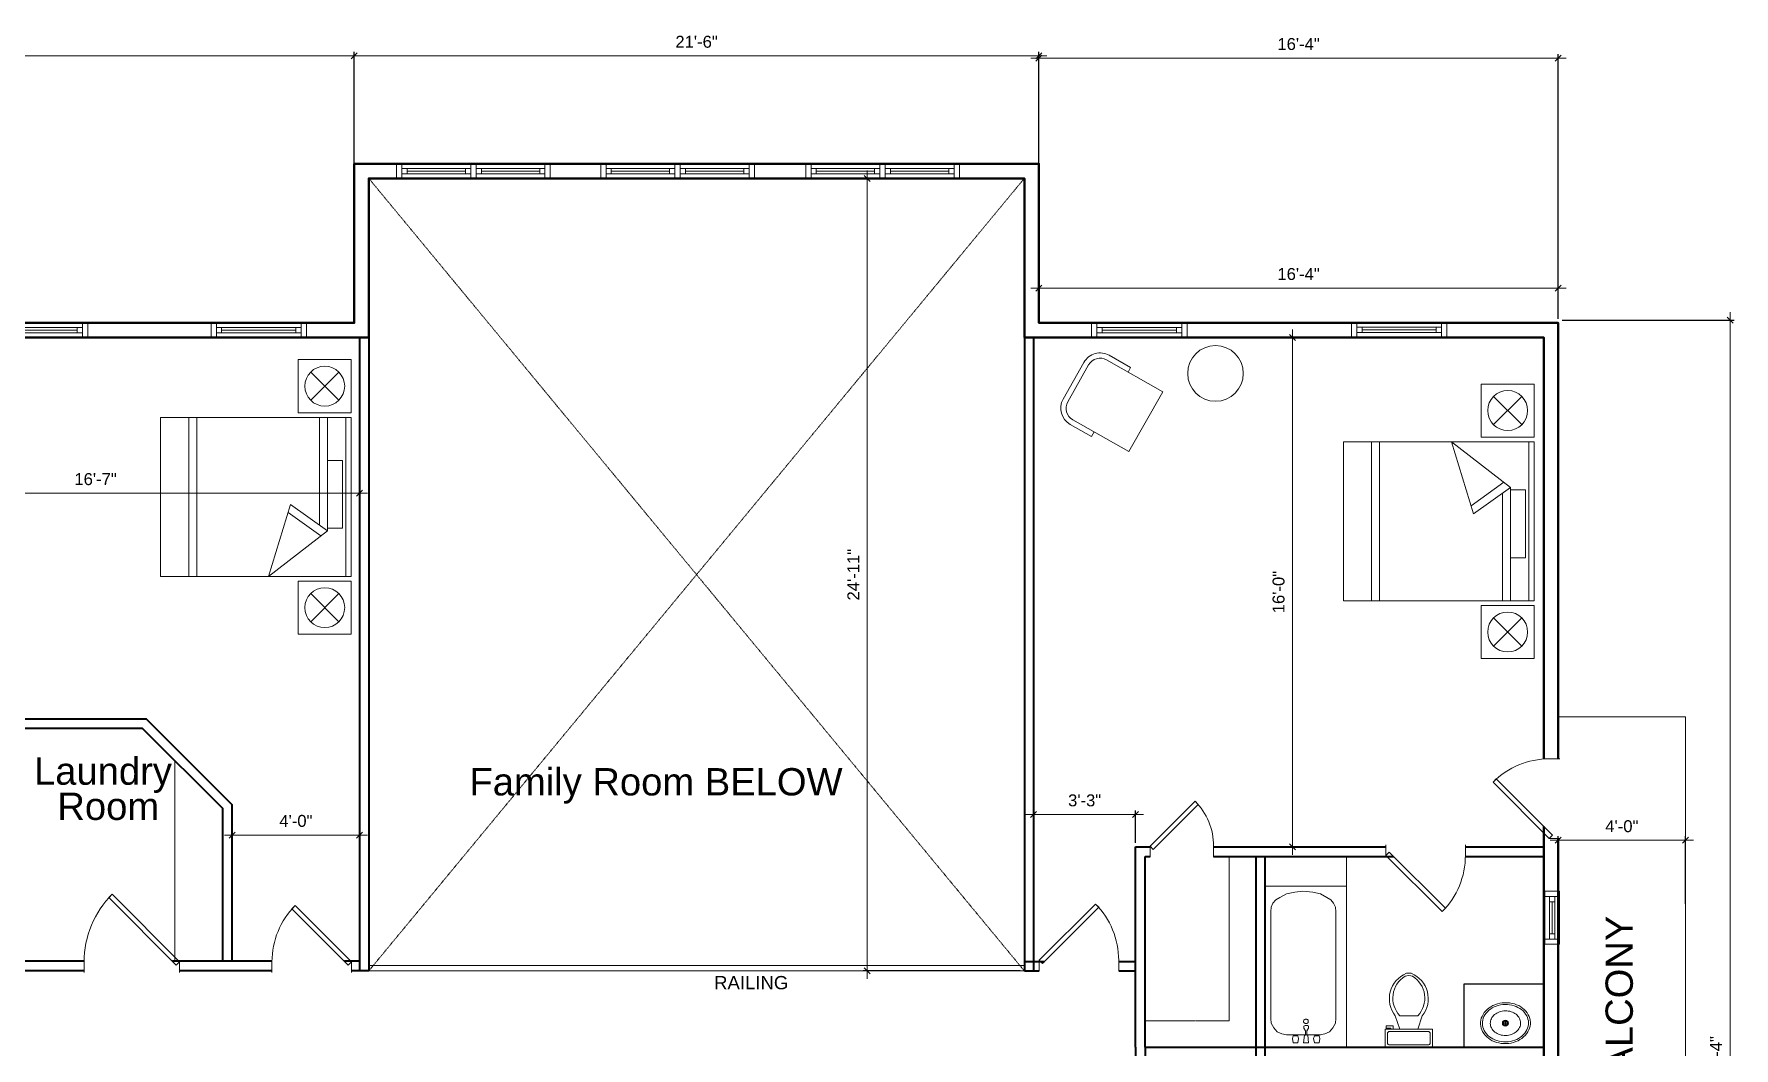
# Model space of a CAD drawing. Header units: inches. Extents: x 8 to 1527, y 13 to 937.
# Drawn here: x 885 to 1527, y 555 to 937 of the extents above; entities that cross this region are included whole.
import ezdxf

# ---------------------------------------------------------------- set-up
doc = ezdxf.new("R2010")
doc.units = ezdxf.units.IN
doc.header["$MEASUREMENT"] = 0
doc.linetypes.add('HIDDEN', pattern=[0.375, 0.25, -0.125])
doc.linetypes.add('Hidden (½x)', pattern=[0.1875, 0.125, -0.0625])
doc.layers.get('DefPoints').update_dxf_attribs({"color": 17})
doc.layers.add('1-N-FRAMING-TXT', color=4, linetype='Continuous')
doc.layers.add('PDF3_Text', color=7, linetype='Continuous')
for name, color, linetype, lineweight in [('A-DIM-480', 52, 'Continuous', 18), ('A-LIGHT+', 133, 'Continuous', 9), ('A-stairs', 30, 'Continuous', 13), ('A-WALL', 7, 'Continuous', 40), ('A-Wall-New', 1, 'Continuous', 50), ('A-windoor', 2, 'Continuous', 13), ('AFURNITURE', 134, 'Continuous', 18), ('Details', 2, 'Continuous', 15), ('DIM', 8, 'Continuous', 5), ('door', 43, 'Continuous', 13), ('Furniture', 132, 'Continuous', 5), ('hatch', 8, 'Continuous', 13)]:
    doc.layers.add(name, color=color, linetype=linetype, lineweight=lineweight)
doc.styles.add('PDF Arial', font='arial.ttf')
doc.styles.get("Standard").update_dxf_attribs({"font": 'arial.ttf'})
doc.dimstyles.new('Forum 24', dxfattribs={"dimscale": 24, "dimtxt": 0.1875, "dimasz": 0.09375, "dimexe": 0.0625, "dimexo": 0.0625, "dimgap": 0.125, "dimtad": 1, "dimdec": 4, "dimrnd": 1, "dimzin": 7, "dimdsep": 46, "dimlunit": 4, "dimtxsty": 'Standard', "dimblk": 'OBLIQUE', "dimblk1": 'DIMTICK', "dimblk2": 'OBLIQUE', "dimcen": -0.0625, "dimdle": 0.125, "dimclrd": 256, "dimclre": 256, "dimclrt": 256, "dimadec": 0, "dimazin": 0, "dimtfac": 1, "dimtdec": 4, "dimtmove": 1, "dimatfit": 3, "dimfxl": 0.0625, "dimtvp": 1.2, "dimfrac": 2, "dimtolj": 1, "dimtzin": 7, "dimlwd": 13, "dimarcsym": 0})

# ---------------------------------------------------------------- blocks, each defined once
blk = doc.blocks.new('_Oblique')
at = {"color": 0, "linetype": 'ByBlock', "lineweight": -2}
blk.add_line((-0.5, -0.5), (0.5, 0.5), dxfattribs=at)
blk = doc.blocks.new('*D80')
at = {"layer": 'DefPoints', "color": 0, "transparency": 16777216}
for p in [(1258.89, 882.71), (1199.63, 583.78), (1258.89, 583.78)]:
    blk.add_point(p, dxfattribs=at)
at = {"layer": 'DIM', "lineweight": 13, "transparency": 16777216}
blk.add_line((1199.63, 885.71), (1199.63, 580.78), dxfattribs=at)
at = {"layer": 'DIM', "lineweight": -2, "transparency": 16777216}
for p, q in [((1257.39, 882.71), (1198.13, 882.71)), ((1257.39, 583.78), (1198.13, 583.78))]:
    blk.add_line(p, q, dxfattribs=at)
at = {"layer": 'DIM', "lineweight": 13, "transparency": 16777216, "xscale": 2.25, "yscale": 2.25, "zscale": 2.25}
for p, rotation in [((1199.63, 882.71), 90), ((1199.63, 583.78), 270)]:
    blk.add_blockref('_Oblique', p, dxfattribs=dict(at, rotation=rotation))
at = {"layer": 'DIM', "transparency": 16777216, "insert": (1194.38, 733.24), "char_height": 4.5, "attachment_point": 5, "rotation": 90}
blk.add_mtext('\\A1;24\'-11"', dxfattribs=at)
blk = doc.blocks.new('DIMTICK')
for p, q in [((-1, 0), (1, 0)), ((0, 1), (0, -1))]:
    blk.add_line(p, q)
at = {"const_width": 0.141}
blk.add_lwpolyline([(0.71, 0.71), (-0.71, -0.71)], dxfattribs=at)
blk = doc.blocks.new('A$C13B4006E')
at = {"layer": 'Furniture'}
for p, q in [((0, 83.54), (0, 103.54)), ((0, 103.54), (20, 103.54)), ((20, 83.54), (20, 103.54)), ((4.68, 98.86), (15.32, 88.21)), ((4.68, 88.21), (15.32, 98.86)), ((0, 83.54), (20, 83.54)), ((2, 21.77), (2, 81.77)), ((9, 38.97), (9, 81.77)), ((12, 41.12), (12, 81.77)), ((58.34, 81.77), (58.34, 21.77)), ((61.34, 81.77), (61.34, 21.77)), ((9, 38.97), (22.88, 48.93)), ((11.48, 37.05), (23.81, 45.91)), ((22.88, 48.93), (31.26, 21.77)), ((31.26, 21.77), (9, 38.97)), ((0, 20), (20, 20)), ((0, 20), (0, 0)), ((20, 20), (20, 0)), ((4.68, 4.68), (15.32, 15.32)), ((4.68, 15.32), (15.32, 4.68)), ((0, 0), (20, 0))]:
    blk.add_line(p, q, dxfattribs=at)
blk.add_lwpolyline([(72, 81.77), (0, 81.77), (0, 21.77), (72, 21.77)], close=True, dxfattribs=at)
blk.add_lwpolyline([(9, 39.96), (3.3, 39.96), (3.3, 65.54), (9, 65.54)], dxfattribs=at)
for centre in [(10, 93.54), (10, 10)]:
    blk.add_circle(centre, 7.53, dxfattribs=at)
blk = doc.blocks.new('*U15')
for p, q in [((0, 0), (0, 4)), ((30, 0), (30, 4))]:
    blk.add_line(p, q)
blk.add_lwpolyline([(0, 0), (21.21, -21.21), (22.45, -19.98), (1.24, 1.24)], close=True)
blk.add_arc((0, 0), 30, 315, 0)
blk = doc.blocks.new('*U50')
for p, q in [((0, 0), (0, -4)), ((30, 0), (30, -4))]:
    blk.add_line(p, q)
blk.add_lwpolyline([(0, 0), (21.21, 21.21), (22.45, 19.98), (1.24, -1.24)], close=True)
blk.add_arc((0, 0), 30, 0, 45)
blk = doc.blocks.new('A$C4D910482')
at = {"layer": 'Furniture', "linetype": 'Continuous'}
for p, q in [((31.34, 27.96), (7, 27.96)), ((16.29, 27.96), (16.29, 29.96)), ((31.34, 2), (31.34, 27.96)), ((2, 22.96), (2, 7)), ((7, 2), (31.34, 2)), ((16.29, 0), (16.29, 2))]:
    blk.add_line(p, q, dxfattribs=at)
for points in [[(16.29, 29.96), (7, 29.96)], [(0, 22.96), (0, 7)], [(7, 0), (16.29, 0)]]:
    blk.add_lwpolyline(points, dxfattribs=at)
for centre, radius, start, end in [((7, 22.96), 7, 90, 180), ((7, 22.96), 5, 90, 180), ((7, 7), 7, 180, 270), ((7, 7), 5, 180, 270)]:
    blk.add_arc(centre, radius, start, end, dxfattribs=at)
blk = doc.blocks.new('*U20')
for p, q in [((-30, 0), (-30, 4)), ((0, 0), (0, 4))]:
    blk.add_line(p, q)
blk.add_lwpolyline([(0, 0), (-21.21, -21.21), (-22.45, -19.98), (-1.24, 1.24)], close=True)
blk.add_arc((0, 0), 30, 180, 225)
blk = doc.blocks.new('*D79')
at = {"layer": 'A-WALL', "lineweight": 13, "transparency": 16777216}
blk.add_line((1261.41, 841.33), (1463.41, 841.33), dxfattribs=at)
at = {"layer": 'A-WALL', "lineweight": -2, "transparency": 16777216}
for p, q in [((1264.41, 829.73), (1264.41, 842.83)), ((1460.41, 829.73), (1460.41, 842.83))]:
    blk.add_line(p, q, dxfattribs=at)
at = {"layer": 'DefPoints', "color": 0, "transparency": 16777216}
for p in [(1460.41, 841.33), (1264.41, 828.23), (1460.41, 828.23)]:
    blk.add_point(p, dxfattribs=at)
at = {"layer": 'A-WALL', "lineweight": 13, "transparency": 16777216, "xscale": 2.25, "yscale": 2.25, "zscale": 2.25, "rotation": 180}
blk.add_blockref('_Oblique', (1264.41, 841.33), dxfattribs=at)
at = {"layer": 'A-WALL', "lineweight": 13, "transparency": 16777216, "xscale": 2.25, "yscale": 2.25, "zscale": 2.25}
blk.add_blockref('_Oblique', (1460.41, 841.33), dxfattribs=at)
at = {"layer": 'A-WALL', "transparency": 16777216, "insert": (1362.41, 846.62), "char_height": 4.5, "attachment_point": 5}
blk.add_mtext('\\A1;16\'-4"', dxfattribs=at)
blk = doc.blocks.new('*U11')
for p, q in [((-18, 0), (8, 0)), ((-18, -3.75), (-18, -1.75)), ((-18, -1.75), (8, -1.75)), ((8, -3.75), (-18, -3.75)), ((-18, -5.5), (8, -5.5)), ((-16, -1.75), (-16, -3.75)), ((6, -2.75), (-16, -2.75)), ((6, -1.75), (6, -3.75)), ((8, -1.75), (8, -3.75))]:
    blk.add_line(p, q)
blk.add_lwpolyline([(-18, -5.5), (-20, -5.5), (-20, 0), (-18, 0)], close=True)
at = {"extrusion": (0, 0, -1)}
blk.add_lwpolyline([(-8, -5.5), (-10, -5.5), (-10, 0), (-8, 0)], close=True, dxfattribs=at)
blk = doc.blocks.new('*U23')
for p, q in [((-24, 0), (8, 0)), ((-24, -3.75), (-24, -1.75)), ((-24, -1.75), (8, -1.75)), ((8, -3.75), (-24, -3.75)), ((-24, -5.5), (8, -5.5)), ((-22, -1.75), (-22, -3.75)), ((6, -2.75), (-22, -2.75)), ((6, -1.75), (6, -3.75)), ((8, -1.75), (8, -3.75))]:
    blk.add_line(p, q)
blk.add_lwpolyline([(-24, -5.5), (-26, -5.5), (-26, 0), (-24, 0)], close=True)
at = {"extrusion": (0, 0, -1)}
blk.add_lwpolyline([(-8, -5.5), (-10, -5.5), (-10, 0), (-8, 0)], close=True, dxfattribs=at)
blk = doc.blocks.new('*U24')
for p, q in [((-24, 0), (-8, 0)), ((-24, -3.75), (-24, -1.75)), ((-24, -1.75), (-8, -1.75)), ((-8, -3.75), (-24, -3.75)), ((-24, -5.5), (-8, -5.5)), ((-22, -1.75), (-22, -3.75)), ((-10, -2.75), (-22, -2.75)), ((-10, -1.75), (-10, -3.75)), ((-8, -1.75), (-8, -3.75))]:
    blk.add_line(p, q)
blk.add_lwpolyline([(-24, -5.5), (-26, -5.5), (-26, 0), (-24, 0)], close=True)
at = {"extrusion": (0, 0, -1)}
blk.add_lwpolyline([(8, -5.5), (6, -5.5), (6, 0), (8, 0)], close=True, dxfattribs=at)
blk = doc.blocks.new('*D62')
at = {"layer": 'A-DIM-480', "lineweight": -2, "transparency": 16777216}
for p, q in [((1324.7, 822.73), (1361.66, 822.73)), ((1331.85, 630.61), (1361.66, 630.61))]:
    blk.add_line(p, q, dxfattribs=at)
at = {"layer": 'A-DIM-480', "lineweight": 13, "transparency": 16777216}
blk.add_line((1360.16, 627.61), (1360.16, 825.73), dxfattribs=at)
at = {"layer": 'DefPoints', "color": 0, "transparency": 16777216}
for p in [(1323.2, 822.73), (1360.16, 822.73), (1330.35, 630.61)]:
    blk.add_point(p, dxfattribs=at)
at = {"layer": 'A-DIM-480', "lineweight": 13, "transparency": 16777216, "xscale": 2.25, "yscale": 2.25, "zscale": 2.25}
for p, rotation in [((1360.16, 822.73), 90), ((1360.16, 630.61), 270)]:
    blk.add_blockref('_Oblique', p, dxfattribs=dict(at, rotation=rotation))
at = {"layer": 'A-DIM-480', "transparency": 16777216, "insert": (1354.87, 726.67), "char_height": 4.5, "attachment_point": 5, "rotation": 90}
blk.add_mtext('\\A1;16\'-0"', dxfattribs=at)
blk = doc.blocks.new('*D65')
at = {"layer": 'DefPoints', "color": 0, "transparency": 16777216}
for p in [(1008.02, 763.95), (808.83, 678.76), (1008.02, 668.76)]:
    blk.add_point(p, dxfattribs=at)
at = {"layer": 'DIM', "lineweight": 13, "transparency": 16777216}
blk.add_line((805.83, 763.95), (1011.02, 763.95), dxfattribs=at)
at = {"layer": 'DIM', "lineweight": -2, "transparency": 16777216}
for p, q in [((808.83, 680.26), (808.83, 765.45)), ((1008.02, 670.26), (1008.02, 765.45))]:
    blk.add_line(p, q, dxfattribs=at)
at = {"layer": 'DIM', "lineweight": 13, "transparency": 16777216, "xscale": 2.25, "yscale": 2.25, "zscale": 2.25, "rotation": 180}
blk.add_blockref('_Oblique', (808.83, 763.95), dxfattribs=at)
at = {"layer": 'DIM', "lineweight": 13, "transparency": 16777216, "xscale": 2.25, "yscale": 2.25, "zscale": 2.25}
blk.add_blockref('_Oblique', (1008.02, 763.95), dxfattribs=at)
at = {"layer": 'DIM', "transparency": 16777216, "insert": (908.42, 769.25), "char_height": 4.5, "attachment_point": 5}
blk.add_mtext('\\A1;16\'-7"', dxfattribs=at)
blk = doc.blocks.new('*D67')
at = {"layer": 'A-DIM-480', "lineweight": -2, "transparency": 16777216}
for p, q in [((1461.91, 829.23), (1526.73, 829.23)), ((1461.91, 273.15), (1526.73, 273.15))]:
    blk.add_line(p, q, dxfattribs=at)
at = {"layer": 'A-DIM-480', "lineweight": 13, "transparency": 16777216}
blk.add_line((1525.23, 270.15), (1525.23, 832.23), dxfattribs=at)
at = {"layer": 'DefPoints', "color": 0, "transparency": 16777216}
for p in [(1460.41, 829.23), (1525.23, 829.23), (1460.41, 273.15)]:
    blk.add_point(p, dxfattribs=at)
at = {"layer": 'A-DIM-480', "lineweight": 13, "transparency": 16777216, "xscale": 2.25, "yscale": 2.25, "zscale": 2.25}
for p, rotation in [((1525.23, 829.23), 90), ((1525.23, 273.15), 270)]:
    blk.add_blockref('_Oblique', p, dxfattribs=dict(at, rotation=rotation))
at = {"layer": 'A-DIM-480', "transparency": 16777216, "insert": (1519.93, 551.19), "char_height": 4.5, "attachment_point": 5, "rotation": 90}
blk.add_mtext('\\A1;46\'-4"', dxfattribs=at)
blk = doc.blocks.new('*D69')
at = {"layer": 'A-DIM-480', "lineweight": 13, "transparency": 16777216}
blk.add_line((1463.41, 928.07), (1261.41, 928.07), dxfattribs=at)
at = {"layer": 'A-DIM-480', "lineweight": -2, "transparency": 16777216}
for p, q in [((1264.41, 835.73), (1264.41, 929.57)), ((1460.41, 830.73), (1460.41, 929.57))]:
    blk.add_line(p, q, dxfattribs=at)
at = {"layer": 'DefPoints', "color": 0, "transparency": 16777216}
for p in [(1264.41, 928.07), (1264.41, 834.23), (1460.41, 829.23)]:
    blk.add_point(p, dxfattribs=at)
at = {"layer": 'A-DIM-480', "lineweight": 13, "transparency": 16777216, "xscale": 2.25, "yscale": 2.25, "zscale": 2.25, "rotation": 180}
blk.add_blockref('_Oblique', (1264.41, 928.07), dxfattribs=at)
at = {"layer": 'A-DIM-480', "lineweight": 13, "transparency": 16777216, "xscale": 2.25, "yscale": 2.25, "zscale": 2.25}
blk.add_blockref('_Oblique', (1460.41, 928.07), dxfattribs=at)
at = {"layer": 'A-DIM-480', "transparency": 16777216, "insert": (1362.41, 933.37), "char_height": 4.5, "attachment_point": 5}
blk.add_mtext('\\A1;16\'-4"', dxfattribs=at)
blk = doc.blocks.new('*D70')
at = {"layer": 'A-DIM-480', "lineweight": -2, "transparency": 16777216}
for p, q in [((1006.02, 890.73), (1006.02, 930.42)), ((1264.41, 890.73), (1264.41, 930.42))]:
    blk.add_line(p, q, dxfattribs=at)
at = {"layer": 'A-DIM-480', "lineweight": 13, "transparency": 16777216}
blk.add_line((1267.41, 928.92), (1003.02, 928.92), dxfattribs=at)
at = {"layer": 'DefPoints', "color": 0, "transparency": 16777216}
for p in [(1006.02, 928.92), (1006.02, 889.23), (1264.41, 889.23)]:
    blk.add_point(p, dxfattribs=at)
at = {"layer": 'A-DIM-480', "lineweight": 13, "transparency": 16777216, "xscale": 2.25, "yscale": 2.25, "zscale": 2.25, "rotation": 180}
blk.add_blockref('_Oblique', (1006.02, 928.92), dxfattribs=at)
at = {"layer": 'A-DIM-480', "lineweight": 13, "transparency": 16777216, "xscale": 2.25, "yscale": 2.25, "zscale": 2.25}
blk.add_blockref('_Oblique', (1264.41, 928.92), dxfattribs=at)
at = {"layer": 'A-DIM-480', "transparency": 16777216, "insert": (1135.22, 934.22), "char_height": 4.5, "attachment_point": 5}
blk.add_mtext('\\A1;21\'-6"', dxfattribs=at)
blk = doc.blocks.new('*D71')
at = {"layer": 'A-DIM-480', "lineweight": -2, "transparency": 16777216}
for p, q in [((724.26, 830.73), (724.26, 930.42)), ((1006.02, 830.73), (1006.02, 930.42))]:
    blk.add_line(p, q, dxfattribs=at)
at = {"layer": 'A-DIM-480', "lineweight": 13, "transparency": 16777216}
blk.add_line((1009.02, 928.92), (721.26, 928.92), dxfattribs=at)
at = {"layer": 'DefPoints', "color": 0, "transparency": 16777216}
for p in [(724.26, 928.92), (724.26, 829.23), (1006.02, 829.23)]:
    blk.add_point(p, dxfattribs=at)
at = {"layer": 'A-DIM-480', "lineweight": 13, "transparency": 16777216, "xscale": 2.25, "yscale": 2.25, "zscale": 2.25, "rotation": 180}
blk.add_blockref('_Oblique', (724.26, 928.92), dxfattribs=at)
at = {"layer": 'A-DIM-480', "lineweight": 13, "transparency": 16777216, "xscale": 2.25, "yscale": 2.25, "zscale": 2.25}
blk.add_blockref('_Oblique', (1006.02, 928.92), dxfattribs=at)
at = {"layer": 'A-DIM-480', "transparency": 16777216, "insert": (865.14, 934.22), "char_height": 4.5, "attachment_point": 5}
blk.add_mtext('\\A1;23\'-6"', dxfattribs=at)
blk = doc.blocks.new('*U40')
for p, q in [((-36, 0), (-36, 4)), ((0, 0), (0, 4))]:
    blk.add_line(p, q)
blk.add_lwpolyline([(0, 0), (-25.46, -25.46), (-26.69, -24.22), (-1.24, 1.24)], close=True)
blk.add_arc((0, 0), 36, 180, 225)
blk = doc.blocks.new('*D61')
at = {"layer": 'A-DIM-480', "lineweight": 13, "transparency": 16777216}
blk.add_line((1457.41, 633.04), (1511.41, 633.04), dxfattribs=at)
at = {"layer": 'A-DIM-480', "lineweight": -2, "transparency": 16777216}
for p, q in [((1460.41, 609.07), (1460.41, 634.54)), ((1508.41, 609.07), (1508.41, 634.54))]:
    blk.add_line(p, q, dxfattribs=at)
at = {"layer": 'DefPoints', "color": 0, "transparency": 16777216}
for p in [(1508.41, 633.04), (1460.41, 607.57), (1508.41, 607.57)]:
    blk.add_point(p, dxfattribs=at)
at = {"layer": 'A-DIM-480', "lineweight": 13, "transparency": 16777216, "xscale": 2.25, "yscale": 2.25, "zscale": 2.25, "rotation": 180}
blk.add_blockref('_Oblique', (1460.41, 633.04), dxfattribs=at)
at = {"layer": 'A-DIM-480', "lineweight": 13, "transparency": 16777216, "xscale": 2.25, "yscale": 2.25, "zscale": 2.25}
blk.add_blockref('_Oblique', (1508.41, 633.04), dxfattribs=at)
at = {"layer": 'A-DIM-480', "transparency": 16777216, "insert": (1484.41, 638.33), "char_height": 4.5, "attachment_point": 5}
blk.add_mtext('\\A1;4\'-0"', dxfattribs=at)
blk = doc.blocks.new('*U19')
for p, q in [((-30, 0), (-30, 4)), ((0, 0), (0, 4))]:
    blk.add_line(p, q)
blk.add_lwpolyline([(0, 0), (-21.21, -21.21), (-22.45, -19.98), (-1.24, 1.24)], close=True)
blk.add_arc((0, 0), 30, 180, 225)
blk = doc.blocks.new('*D74')
at = {"layer": 'A-DIM-480', "lineweight": 13, "transparency": 16777216}
blk.add_line((1303.92, 642.77), (1259.41, 642.77), dxfattribs=at)
at = {"layer": 'A-DIM-480', "lineweight": -2, "transparency": 16777216}
for p, q in [((1262.41, 628.11), (1262.41, 644.27)), ((1300.92, 632.11), (1300.92, 644.27))]:
    blk.add_line(p, q, dxfattribs=at)
at = {"layer": 'DefPoints', "color": 0, "transparency": 16777216}
for p in [(1262.41, 642.77), (1300.92, 630.61), (1262.41, 626.61)]:
    blk.add_point(p, dxfattribs=at)
at = {"layer": 'A-DIM-480', "lineweight": 13, "transparency": 16777216, "xscale": 2.25, "yscale": 2.25, "zscale": 2.25, "rotation": 180}
blk.add_blockref('_Oblique', (1262.41, 642.77), dxfattribs=at)
at = {"layer": 'A-DIM-480', "lineweight": 13, "transparency": 16777216, "xscale": 2.25, "yscale": 2.25, "zscale": 2.25}
blk.add_blockref('_Oblique', (1300.92, 642.77), dxfattribs=at)
at = {"layer": 'A-DIM-480', "transparency": 16777216, "insert": (1281.67, 648.07), "char_height": 4.5, "attachment_point": 5}
blk.add_mtext('\\A1;3\'-3"', dxfattribs=at)
blk = doc.blocks.new('*U56')
for p, q in [((0, 0), (0, 4)), ((24, 0), (24, 4))]:
    blk.add_line(p, q)
blk.add_lwpolyline([(0, 0), (16.97, -16.97), (18.21, -15.73), (1.24, 1.24)], close=True)
blk.add_arc((0, 0), 24, 315, 0)
blk = doc.blocks.new('A$C2cd7cfdc')
at = {"layer": 'AFURNITURE'}
for p, q in [((0, 60.75), (0, 0)), ((30.81, 60.75), (0, 60.75)), ((8.12, 57.86), (5.56, 56.52)), ((11.23, 58.53), (8.12, 57.86)), ((14.34, 58.86), (11.23, 58.53)), ((14.34, 58.86), (18.01, 58.53)), ((18.01, 58.53), (20.9, 57.86)), ((20.9, 57.86), (23.35, 56.52)), ((30.81, 0), (30.81, 60.75)), ((2.34, 52.86), (2.22, 51.08)), ((3, 54.3), (2.34, 52.86)), ((4.11, 55.63), (3, 54.3)), ((5.56, 56.52), (4.11, 55.63)), ((23.35, 56.52), (24.8, 55.63)), ((24.8, 55.63), (25.91, 54.3)), ((25.91, 54.3), (26.58, 52.86)), ((26.58, 52.86), (26.69, 51.08)), ((2.22, 51.08), (2.22, 10.82)), ((26.69, 51.08), (26.69, 10.82)), ((2.22, 10.82), (2.34, 9.04)), ((2.34, 9.04), (3.34, 7.26)), ((3.34, 7.26), (4.67, 5.82)), ((14.68, 10.04), (14.57, 9.82)), ((14.57, 9.82), (14.57, 9.71)), ((14.57, 9.71), (14.57, 9.49)), ((14.57, 9.49), (14.68, 9.49)), ((14.9, 10.38), (14.68, 10.38)), ((14.68, 10.38), (14.68, 10.15)), ((14.68, 10.15), (14.68, 10.04)), ((14.68, 9.49), (14.68, 9.38)), ((14.68, 9.38), (14.68, 9.15)), ((14.68, 9.15), (14.9, 9.15)), ((14.68, 7.93), (15.23, 8.26)), ((14.68, 7.93), (14.68, 7.15)), ((14.68, 7.15), (15.35, 6.15)), ((15.01, 10.49), (14.9, 10.49)), ((14.9, 10.49), (14.9, 10.38)), ((14.9, 9.15), (14.9, 9.04)), ((14.9, 9.04), (15.01, 9.04)), ((15.23, 10.49), (15.01, 10.49)), ((15.01, 9.04), (15.23, 8.93)), ((15.35, 10.6), (15.23, 10.6)), ((15.23, 10.6), (15.23, 10.49)), ((15.23, 8.93), (15.35, 8.93)), ((15.23, 8.26), (16.01, 8.26)), ((15.46, 10.6), (15.35, 10.6)), ((15.35, 8.93), (15.46, 8.93)), ((15.68, 10.6), (15.46, 10.6)), ((15.46, 8.93), (15.68, 8.93)), ((15.79, 10.6), (15.68, 10.6)), ((15.68, 8.93), (15.79, 8.93)), ((15.79, 10.49), (15.79, 10.6)), ((16.01, 10.49), (15.79, 10.49)), ((15.79, 8.93), (16.01, 9.04)), ((15.79, 6.15), (16.46, 7.15)), ((16.12, 10.38), (16.01, 10.49)), ((16.01, 9.04), (16.12, 9.15)), ((16.01, 8.26), (16.46, 7.93)), ((16.35, 10.15), (16.12, 10.38)), ((16.12, 9.15), (16.35, 9.38)), ((16.35, 10.04), (16.35, 10.15)), ((16.35, 9.82), (16.35, 10.04)), ((16.35, 9.71), (16.35, 9.82)), ((16.35, 9.49), (16.35, 9.71)), ((16.35, 9.38), (16.35, 9.49)), ((16.46, 7.93), (16.46, 7.15)), ((25.58, 7.26), (24.35, 5.82)), ((26.58, 9.04), (25.58, 7.26)), ((26.69, 10.82), (26.58, 9.04)), ((0, 0), (30.81, 0)), ((4.67, 5.82), (6.34, 5.04)), ((6.34, 5.04), (8.12, 4.71)), ((20.9, 4.71), (8.12, 4.71)), ((10.34, 3.26), (10.67, 4.26)), ((10.34, 3.26), (10.67, 1.7)), ((10.67, 4.26), (12.45, 4.26)), ((10.67, 1.7), (12.45, 1.7)), ((12.45, 4.26), (12.68, 3.26)), ((12.45, 1.7), (12.68, 3.26)), ((14.57, 1.7), (14.9, 4.6)), ((14.57, 1.7), (16.46, 1.7)), ((14.9, 4.6), (15.35, 4.6)), ((15.35, 6.15), (15.35, 4.6)), ((15.79, 6.15), (15.79, 4.6)), ((15.79, 4.6), (16.12, 4.6)), ((16.46, 1.7), (16.12, 4.6)), ((18.35, 3.26), (18.68, 4.26)), ((18.35, 3.26), (18.68, 1.7)), ((18.68, 4.26), (20.46, 4.26)), ((18.68, 1.7), (20.46, 1.7)), ((20.46, 4.26), (20.68, 3.26)), ((20.46, 1.7), (20.68, 3.26)), ((22.57, 5.04), (20.79, 4.71)), ((24.35, 5.82), (22.57, 5.04))]:
    blk.add_line(p, q, dxfattribs=at)
blk = doc.blocks.new('Toilet - top')
for p, q in [((9.5, -6), (9.5, -2)), ((-10, -8.5), (-8, -8.5)), ((-10, -9.5), (-10, -8.5)), ((-7, -9.5), (-10, -9.5)), ((-8, -8.5), (-8, -8)), ((-7, -8), (-7, -9.5)), ((-4, -8), (-6, -14)), ((4, -14), (-4, -14)), ((4, -8), (6, -14))]:
    blk.add_line(p, q)
blk.add_lwpolyline([(10.5, -8), (10.5, 0), (-10.5, 0), (-10.5, -8)], close=True)
for points in [[(-9.5, -2), (-9.5, -6)], [(8.5, -1), (-8.5, -1)], [(-8.5, -7), (8.5, -7)]]:
    blk.add_lwpolyline(points)
for centre, radius, start, end in [((-8.62, -1.88), 0.884, 81.8699, 188.1301), ((-8.62, -6.12), 0.884, 171.8699, 278.1301), ((8.62, -1.88), 0.884, 351.8699, 98.1301), ((8.62, -6.12), 0.884, 261.8699, 8.1301), ((3.52, -21.58), 12.17, 141.46911, 247.97143), ((4.2, -21.82), 11.33, 136.36773, 238.94682), ((-3.52, -21.58), 12.17, 292.02843, 38.53071), ((-4.2, -21.82), 11.33, 301.05301, 43.63209), ((0, -27.88), 4, 245.73182, 294.26817), ((0, -29), 4, 254.86053, 285.13947)]:
    blk.add_arc(centre, radius, start, end)
blk = doc.blocks.new('Sink - Oval top')
for p, q in [((-1, 0), (1, 0)), ((0, 1), (0, -1))]:
    blk.add_line(p, q)
at = {"linetype": 'Continuous'}
for points in [[(-12.23, 0.39, 0.117634), (-11.46, -3.36, 0.104469), (-8.88, -6.8, 0.090016), (-5.08, -9.07, 0.08192), (-0.32, -10.02, 0.08192), (4.49, -9.38, 0.090016), (8.42, -7.36, 0.104469), (11.22, -4.09, 0.117634), (12.23, -0.39, 0.117634), (11.46, 3.36, 0.104469), (8.88, 6.8, 0.090016), (5.08, 9.07, 0.08192), (0.32, 10.02, 0.08192), (-4.49, 9.38, 0.090016), (-8.42, 7.36, 0.104469), (-11.22, 4.09, 0.117634)], [(-11.29, 0.16, 0.118622), (-10.52, -3.25, 0.104678), (-8.07, -6.36, 0.089562), (-4.54, -8.37, 0.081185), (-0.13, -9.15, 0.081185), (4.3, -8.49, 0.089562), (7.89, -6.58, 0.104678), (10.42, -3.55, 0.118622), (11.29, -0.16, 0.118622), (10.52, 3.25, 0.104678), (8.07, 6.36, 0.089562), (4.54, 8.37, 0.081185), (0.13, 9.15, 0.081185), (-4.3, 8.49, 0.089562), (-7.89, 6.58, 0.104678), (-10.42, 3.55, 0.118622)], [(-7.42, 0.08, 0.118283), (-6.91, -2.17, 0.104607), (-5.29, -4.21, 0.089718), (-2.97, -5.53, 0.081436), (-0.07, -6.04, 0.081436), (2.84, -5.59, 0.089718), (5.2, -4.33, 0.104607), (6.86, -2.32, 0.118283), (7.42, -0.08, 0.118283), (6.91, 2.17, 0.104607), (5.29, 4.21, 0.089718), (2.97, 5.53, 0.081436), (0.07, 6.04, 0.081436), (-2.84, 5.59, 0.089718), (-5.2, 4.33, 0.104607), (-6.86, 2.32, 0.118283)]]:
    blk.add_lwpolyline(points, format="xyb", close=True, dxfattribs=at)
for radius in [1.5, 1]:
    blk.add_circle((0, 0), radius)
blk = doc.blocks.new('*D76')
at = {"layer": 'A-DIM-480', "lineweight": -2, "transparency": 16777216}
for p, q in [((960.02, 644.88), (960.02, 633.53)), ((1008.02, 644.88), (1008.02, 633.53))]:
    blk.add_line(p, q, dxfattribs=at)
at = {"layer": 'A-DIM-480', "lineweight": 13, "transparency": 16777216}
blk.add_line((957.02, 635.03), (1011.02, 635.03), dxfattribs=at)
at = {"layer": 'DefPoints', "color": 0, "transparency": 16777216}
for p in [(960.02, 646.38), (1008.02, 646.38), (1008.02, 635.03)]:
    blk.add_point(p, dxfattribs=at)
at = {"layer": 'A-DIM-480', "lineweight": 13, "transparency": 16777216, "xscale": 2.25, "yscale": 2.25, "zscale": 2.25, "rotation": 180}
blk.add_blockref('_Oblique', (960.02, 635.03), dxfattribs=at)
at = {"layer": 'A-DIM-480', "lineweight": 13, "transparency": 16777216, "xscale": 2.25, "yscale": 2.25, "zscale": 2.25}
blk.add_blockref('_Oblique', (1008.02, 635.03), dxfattribs=at)
at = {"layer": 'A-DIM-480', "transparency": 16777216, "insert": (984.02, 640.33), "char_height": 4.5, "attachment_point": 5}
blk.add_mtext('\\A1;4\'-0"', dxfattribs=at)

msp = doc.modelspace()

# ---------------------------------------------------------------- linework, layer by layer
at = {"layer": '1-N-FRAMING-TXT'}
msp.add_lwpolyline([(1454.91468, 554.9219), (1424.91468, 554.9219), (1424.91468, 578.9219), (1454.91468, 578.9219)], close=True, dxfattribs=at)
at = {"layer": 'A-DIM-480'}
for p, q in [((1460.41468, 679.5697), (1508.41468, 679.5697)), ((1508.41468, 679.5697), (1508.41468, 427.40029))]:
    msp.add_line(p, q, dxfattribs=at)
at = {"layer": 'A-LIGHT+'}
for p, q in [((938.39063, 587.40556), (938.39063, 663.05725)), ((1380.52383, 615.73389), (1380.52383, 626.98389))]:
    msp.add_line(p, q, dxfattribs=at)
at = {"layer": 'A-stairs'}
for p, q in [((1011.51563, 585.78056), (1258.91468, 585.78056)), ((1011.51563, 583.78056), (1258.91468, 583.78056))]:
    msp.add_line(p, q, dxfattribs=at)
at = {"layer": 'A-WALL'}
for p, q in [((1008.01563, 822.72722), (1008.01563, 583.78056)), ((1011.51563, 822.72722), (1011.51563, 583.78056)), ((1258.91468, 822.72722), (1258.91468, 583.78056)), ((1262.41468, 822.72722), (1262.41468, 583.78056)), ((960.01563, 587.40556), (960.01563, 641.43225)), ((1300.92008, 630.60889), (1306.3536, 630.60889)), ((1300.92008, 621.44089), (1300.92008, 630.60889)), ((1330.3536, 630.60889), (1395.37299, 630.60889)), ((1425.37299, 630.60889), (1454.91468, 630.60889)), ((1304.54508, 626.98389), (1306.3536, 626.98389)), ((1304.54508, 621.44089), (1304.54508, 626.98389)), ((1330.3536, 626.98389), (1398.22351, 626.98389)), ((1346.21784, 626.98389), (1346.21784, 479.48389)), ((1349.71784, 626.98389), (1349.71784, 479.48389)), ((1425.37064, 626.98389), (1454.91468, 626.98389)), ((1300.92008, 554.98389), (1300.92008, 621.44089)), ((1304.54508, 554.98389), (1304.54508, 621.44089)), ((904.1068, 587.40556), (853.30714, 587.40556)), ((974.98028, 587.40556), (937.44028, 587.40556)), ((1008.01563, 587.40556), (1002.31366, 587.40556)), ((1258.91468, 587.28056), (1266.50406, 587.28056)), ((1294.52919, 587.28056), (1300.92008, 587.28056)), ((904.10629, 583.78056), (847.80714, 583.78056)), ((974.97967, 583.78056), (940.10629, 583.78056)), ((1008.01563, 583.78056), (1004.97967, 583.78056)), ((1011.51563, 583.78056), (1008.01563, 583.78056)), ((1258.91468, 583.78056), (1264.52919, 583.78056)), ((1294.52919, 583.78056), (1300.92008, 583.78056)), ((1300.92008, 554.98389), (1300.92008, 508.43464)), ((1304.54508, 554.98389), (1454.91345, 554.98389)), ((1304.54508, 554.98389), (1454.91366, 554.98389)), ((1304.54508, 554.98389), (1304.54508, 511.1625))]:
    msp.add_line(p, q, dxfattribs=at)
for points in [[(956.39063, 587.40556), (956.39063, 645.05725), (926.18662, 675.26126), (744.82547, 675.26126)], [(960.01563, 641.43225), (960.01563, 646.382), (927.63637, 678.76126), (748.32547, 678.76126)]]:
    msp.add_lwpolyline(points, dxfattribs=at)
at = {"layer": 'A-Wall-New'}
for points in [[(1460.41468, 663.75099), (1460.41468, 828.22722), (1264.41468, 828.22722), (1264.41468, 888.22722), (1006.01563, 888.22722), (1006.01563, 828.22722), (840.72645, 828.22722)], [(1454.91468, 663.67876), (1454.91468, 822.72722), (1258.91468, 822.72722), (1258.91468, 882.72722), (1011.51563, 882.72722), (1011.51563, 822.72722), (836.75158, 822.72722)], [(1454.91468, 466.13097), (1454.91468, 638.3063)], [(1460.41468, 470.68629), (1460.41468, 633.75099)]]:
    msp.add_lwpolyline(points, dxfattribs=at)
at = {"layer": 'AFURNITURE', "linetype": 'HIDDEN', "ltscale": 0.5}
for p in [(1336.21784, 626.98389), (1304.54508, 564.98389)]:
    msp.add_line(p, (1336.21784, 564.98389), dxfattribs=at)
at = {"layer": 'Details', "linetype": 'Hidden (½x)', "ltscale": 2}
for p, q in [((1011.51563, 882.72722), (1258.91468, 583.78056)), ((1011.51563, 583.78056), (1258.91468, 882.72722))]:
    msp.add_line(p, q, dxfattribs=at)
at = {"layer": 'Furniture', "linetype": 'Continuous'}
msp.add_circle((1331.05474, 809.15316), 10.5, dxfattribs=at)

# ---------------------------------------------------------------- block references
at = {"layer": 'A-LIGHT+'}
msp.add_blockref('A$C2cd7cfdc', (1349.71784, 554.98389), dxfattribs=at)
at = {"layer": 'A-windoor', "lineweight": 25}
for name, p, rotation in [('*U11', (1032.01563, 882.72722), 180), ('*U11', (1060.01563, 882.72722), 180), ('*U11', (1109.04853, 882.72722), 180), ('*U11', (1137.04853, 882.72722), 180), ('*U11', (1186.41468, 882.72722), 180), ('*U11', (1214.41468, 882.72722), 180), ('*U23', (879.46903, 822.66396), 180), ('*U23', (962.00052, 822.66396), 180), ('*U23', (1294.3161, 822.67225), 180), ('*U23', (1392.34175, 822.83654), 180), ('*U24', (1455.32486, 619.80554), 89.99999999999997)]:
    msp.add_blockref(name, p, dxfattribs=dict(at, rotation=rotation))
at = {"layer": 'door', "lineweight": 20, "rotation": 270}
msp.add_blockref('*U19', (1456.99512, 633.75099), dxfattribs=at)
at = {"layer": 'door', "lineweight": 20, "xscale": -1, "rotation": 180}
for name, p in [('*U56', (1306.3536, 630.83643)), ('*U50', (1395.37299, 627.35954)), ('*U40', (940.10629, 587.21442)), ('*U20', (1004.97967, 587.21442)), ('*U15', (1264.52919, 587.78056))]:
    msp.add_blockref(name, p, dxfattribs=at)
at = {"layer": 'Furniture'}
for name, p, rotation in [('A$C4D910482', (1270.11185, 793.33347), 330.5332541952976), ('A$C13B4006E', (1451.32625, 805.14322), 180)]:
    msp.add_blockref(name, p, dxfattribs=dict(at, rotation=rotation))
at = {"layer": 'Furniture', "xscale": -1}
msp.add_blockref('A$C13B4006E', (1004.91504, 710.79997), dxfattribs=at)
at = {"layer": 'hatch'}
for name, p, xscale, yscale, zscale, rotation in [('Toilet - top', (1404.0056, 554.98389), -0.8484843624469084, 0.8484843624469084, 0.8484843624469084, 180), ('Sink - Oval top', (1440.47893, 564.06352), -0.7698269942324512, 0.7698269942324512, 0.7698269942324512, 0.3289698487121306)]:
    msp.add_blockref(name, p, dxfattribs=dict(at, xscale=xscale, yscale=yscale, zscale=zscale, rotation=rotation))

# ---------------------------------------------------------------- texts
at = {"layer": 'A-WALL', "insert": (1141.83049, 581.85327), "char_height": 5.010742, "width": 8.8696289, "attachment_point": 1, "style": 'PDF Arial'}
msp.add_mtext('RAILING', dxfattribs=at)
at = {"layer": 'PDF3_Text', "lineweight": 0, "attachment_point": 7, "style": 'PDF Arial'}
for s, insert, char_height in [('Laundry', (885.19627, 650.89613), 10.307812), ('Family Room BELOW', (1049.50809, 646.85524), 10.3078125), ('Room', (894.00059, 640.57653), 10.307812)]:
    msp.add_mtext(s, dxfattribs=dict(at, insert=insert, char_height=char_height))
at = {"layer": 'PDF3_Text', "lineweight": 0, "insert": (1488.69081, 535.81671), "char_height": 10.307812, "attachment_point": 7, "rotation": 90, "style": 'PDF Arial'}
msp.add_mtext('BALCONY', dxfattribs=at)

# ---------------------------------------------------------------- dimensions: what is measured, and where the dimension line sits
at = {"layer": 'A-DIM-480'}
for base, p1, p2, picture, middle in [((724.2555, 928.92059), (1006.01563, 829.22722), (724.2555, 829.22722), '*D71', (865.13556, 934.2197)), ((1006.01563, 928.920587), (1264.414682, 889.227222), (1006.01563, 889.227222), '*D70', (1135.215156, 934.218165)), ((1264.41468, 928.0716), (1460.41468, 829.22722), (1264.41468, 834.22722), '*D69', (1362.41468, 933.36918)), ((1262.41468, 642.77302), (1300.92008, 630.60889), (1262.41468, 626.60889), '*D74', (1281.66738, 648.07213)), ((1008.01563, 635.03148), (960.01563, 646.382), (1008.01563, 646.382), '*D76', (984.01563, 640.32906)), ((1508.41468, 633.03518), (1460.41468, 607.5697), (1508.41468, 607.5697), '*D61', (1484.41468, 638.33276))]:
    dim = msp.add_linear_dim(base=base, p1=p1, p2=p2, dimstyle='Forum 24', dxfattribs=at)
    dim.commit()
    dim.dimension.update_dxf_attribs({"geometry": picture, "text_midpoint": middle})
for base, p1, p2, picture, middle in [((1525.22609, 829.22722), (1460.41468, 273.14789), (1460.41468, 829.22722), '*D67', (1519.92851, 551.18756)), ((1360.16484, 822.72722), (1330.3536, 630.60889), (1323.20135, 822.72722), '*D62', (1354.86726, 726.66806))]:
    dim = msp.add_linear_dim(base=base, p1=p1, p2=p2, angle=90, dimstyle='Forum 24', dxfattribs=at)
    dim.commit()
    dim.dimension.update_dxf_attribs({"geometry": picture, "text_midpoint": middle})
at = {"layer": 'A-WALL'}
dim = msp.add_linear_dim(base=(1460.41468, 841.32663), p1=(1264.41468, 828.22722), p2=(1460.41468, 828.22722), dimstyle='Forum 24', dxfattribs=at)
dim.commit()
dim.dimension.update_dxf_attribs({"geometry": '*D79', "text_midpoint": (1362.41468, 846.62421)})
at = {"layer": 'DIM'}
dim = msp.add_linear_dim(base=(1199.6344, 583.78056), p1=(1258.89468, 882.70722), p2=(1258.89468, 583.78056), angle=90, dimstyle='Forum 24', dxfattribs=at)
dim.commit()
dim.dimension.update_dxf_attribs({"geometry": '*D80', "text_midpoint": (1194.37519, 733.24389)})
dim = msp.add_linear_dim(base=(1008.01563, 763.95133), p1=(808.82657, 678.76388), p2=(1008.01563, 668.76388), dimstyle='Forum 24', dxfattribs=at)
dim.commit()
dim.dimension.update_dxf_attribs({"geometry": '*D65', "text_midpoint": (908.4211, 769.24891)})

doc.saveas('drawing.dxf')
